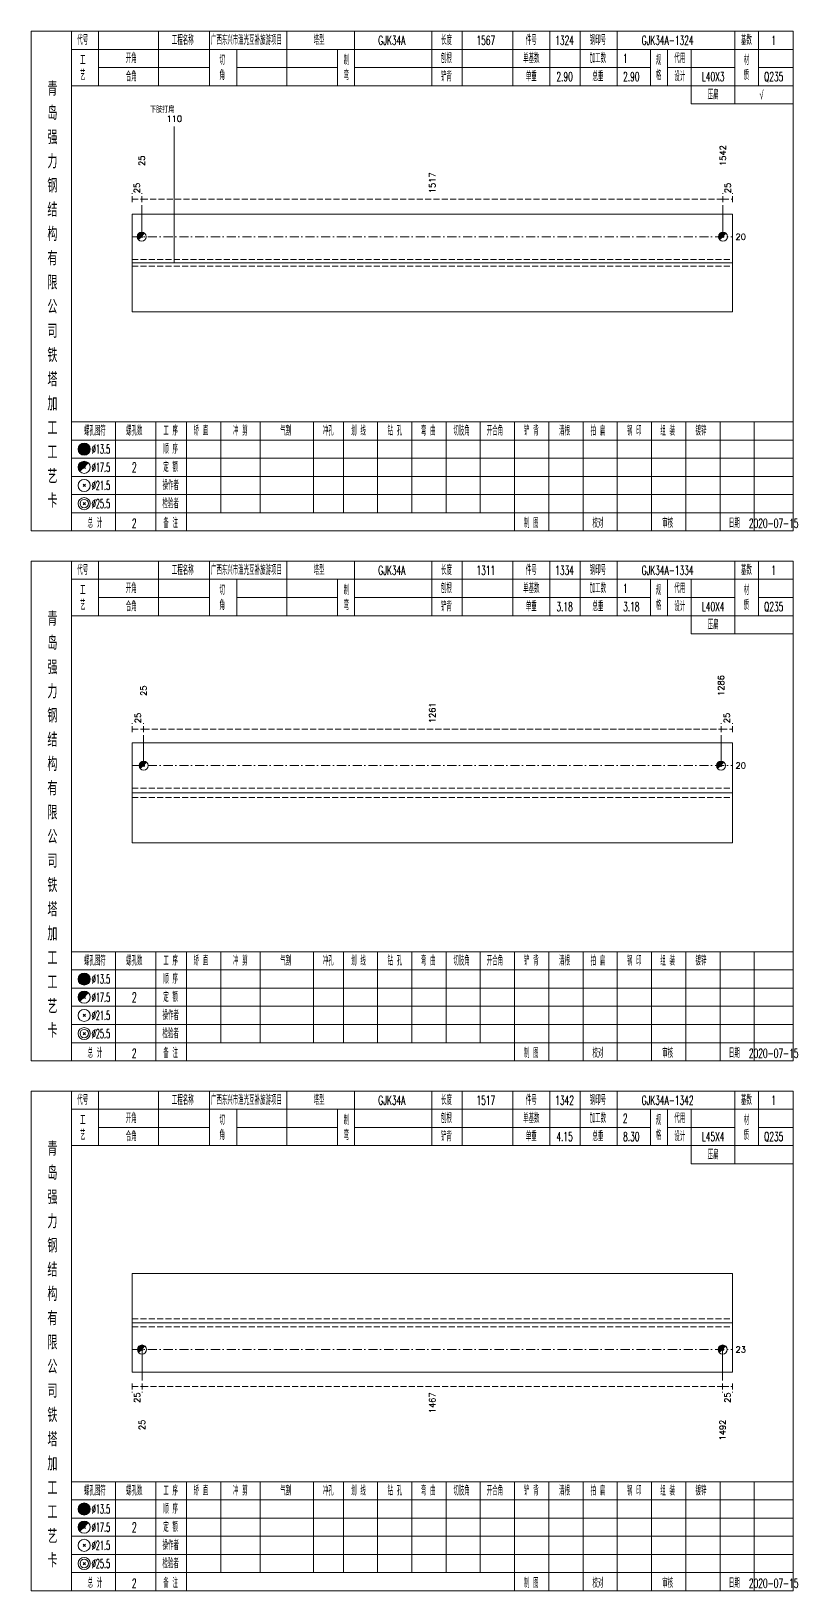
# Model space of a CAD drawing. Extents: x 0 to 2606, y -377 to 6479.
# Drawn here: x 1830 to 2083, y 175 to 690 of the extents above; entities that cross this region are included whole.
import ezdxf
from ezdxf.enums import TextEntityAlignment as Align

# ---------------------------------------------------------------- set-up
doc = ezdxf.new("R2010")
doc.units = 0
doc.header["$MEASUREMENT"] = 0
doc.linetypes.add('一点画线', pattern=[5.2, 3, -1, 0.2, -1])
doc.linetypes.add('虚线', pattern=[2.75, 2, -0.75])
doc.layers.get('0').update_dxf_attribs({"linetype": 'CONTINUOUS', "lineweight": 25})
for name, color, linetype, lineweight in [('1', 7, 'CONTINUOUS', 25), ('2', 7, 'CONTINUOUS', 25), ('4', 7, 'CONTINUOUS', 25)]:
    doc.layers.add(name, color=color, linetype=linetype, lineweight=lineweight)
doc.styles.get("Standard").update_dxf_attribs({"font": 'simplex.shx', "width": 0.7, "height": 3, "bigfont": 'gbhzfs.shx'})

msp = doc.modelspace()

# ---------------------------------------------------------------- linework, layer by layer
at = {"color": 8, "linetype": '虚线', "lineweight": 9}
for p, q in [((1863.1, 633.5), (1863.1, 636.5)), ((1863.1, 634.5), (1866.26, 634.5)), ((1866.26, 633.5), (1866.26, 636.5)), ((1866.26, 633.5), (1866.26, 636.5)), ((1866.26, 634.5), (2058.04, 634.5)), ((2058.04, 633.5), (2058.04, 636.5)), ((2058.04, 633.5), (2058.04, 636.5)), ((2058.04, 634.5), (2061.2, 634.5)), ((2061.2, 633.5), (2061.2, 636.5)), ((1863.1, 458.5), (1863.1, 461.5)), ((1863.1, 459.5), (1866.88, 459.5)), ((1866.88, 458.5), (1866.88, 461.5)), ((1866.88, 458.5), (1866.88, 461.5)), ((1866.88, 459.5), (2057.42, 459.5)), ((2057.42, 458.5), (2057.42, 461.5)), ((2057.42, 458.5), (2057.42, 461.5)), ((2057.42, 459.5), (2061.2, 459.5)), ((2061.2, 458.5), (2061.2, 461.5)), ((1863.1, 243.5), (1863.1, 240.5)), ((1863.1, 242.5), (1866.36, 242.5)), ((1866.36, 243.5), (1866.36, 240.5)), ((1866.36, 243.5), (1866.36, 240.5)), ((1866.36, 242.5), (2057.94, 242.5)), ((2057.94, 243.5), (2057.94, 240.5)), ((2057.94, 243.5), (2057.94, 240.5)), ((2057.94, 242.5), (2061.2, 242.5)), ((2061.2, 243.5), (2061.2, 240.5))]:
    msp.add_line(p, q, dxfattribs=at)
at = {"color": 7, "linetype": 'Continuous', "lineweight": 18}
for p, q in [((1863.1, 629.62), (1863.1, 597.38)), ((1863.1, 629.62), (2061.2, 629.62)), ((2061.2, 629.62), (2061.2, 597.38)), ((1863.1, 613.5), (2061.2, 613.5)), ((1863.1, 455), (1863.1, 422)), ((1863.1, 455), (2061.2, 455)), ((2061.2, 455), (2061.2, 422)), ((1863.1, 438.5), (2061.2, 438.5)), ((1863.1, 279.83), (1863.1, 247.17)), ((1863.1, 279.83), (2061.2, 279.83)), ((2061.2, 279.83), (2061.2, 247.17)), ((1863.1, 263.5), (2061.2, 263.5))]:
    msp.add_line(p, q, dxfattribs=at)
at = {"color": 7, "linetype": 'Continuous', "lineweight": 13}
for p, q in [((1866.26, 622.12), (1866.26, 632.5)), ((2058.04, 622.12), (2058.04, 632.5)), ((1866.88, 447.5), (1866.88, 457.5)), ((2057.42, 447.5), (2057.42, 457.5)), ((1866.36, 254.67), (1866.36, 244.5)), ((2057.94, 254.67), (2057.94, 244.5))]:
    msp.add_line(p, q, dxfattribs=at)
at = {"color": 3, "linetype": '一点画线', "lineweight": 13}
for p, q in [((1863.1, 622.12), (2061.2, 622.12)), ((1863.1, 447.5), (2061.2, 447.5)), ((1863.1, 254.67), (2061.2, 254.67))]:
    msp.add_line(p, q, dxfattribs=at)
at = {"color": 7, "linetype": 'Continuous', "lineweight": 0}
for p, q in [((1865.96, 621.83), (1866.56, 622.42)), ((1865.96, 622.42), (1866.56, 621.83)), ((2057.74, 621.83), (2058.34, 622.42)), ((2057.74, 622.42), (2058.34, 621.83)), ((1866.58, 447.2), (1867.18, 447.8)), ((1866.58, 447.8), (1867.18, 447.2)), ((2057.12, 447.2), (2057.72, 447.8)), ((2057.12, 447.8), (2057.72, 447.2))]:
    msp.add_line(p, q, dxfattribs=at)
at = {"color": 1, "linetype": '虚线', "lineweight": 18}
for p, q in [((1863.1, 614.62), (2061.2, 614.62)), ((1863.1, 612.38), (2061.2, 612.38)), ((1863.1, 440), (2061.2, 440)), ((1863.1, 437), (2061.2, 437)), ((1863.1, 264.83), (2061.2, 264.83)), ((1863.1, 262.17), (2061.2, 262.17))]:
    msp.add_line(p, q, dxfattribs=at)
at = {"color": 7, "linetype": 'Continuous', "lineweight": 13}
for centre in [(1866.26, 622.12), (2058.04, 622.12), (1866.88, 447.5), (2057.42, 447.5)]:
    msp.add_circle(centre, 1.5, dxfattribs=at)
for centre, radius in [((1866.26, 622.12), 1.35), ((1866.26, 622.12), 1.2), ((1866.26, 622.12), 1.05), ((2058.04, 622.12), 1.35), ((2058.04, 622.12), 1.2), ((2058.04, 622.12), 1.05), ((1866.26, 622.12), 0.9), ((1866.26, 622.12), 0.75), ((1866.26, 622.12), 0.6), ((1866.26, 622.12), 0.45), ((1866.26, 622.12), 0.3), ((1866.26, 622.12), 0.15), ((2058.04, 622.12), 0.9), ((2058.04, 622.12), 0.75), ((2058.04, 622.12), 0.6), ((2058.04, 622.12), 0.45), ((2058.04, 622.12), 0.3), ((2058.04, 622.12), 0.15), ((1866.88, 447.5), 1.35), ((1866.88, 447.5), 1.2), ((1866.88, 447.5), 1.05), ((1866.88, 447.5), 0.9), ((1866.88, 447.5), 0.75), ((1866.88, 447.5), 0.6), ((2057.42, 447.5), 1.35), ((2057.42, 447.5), 1.2), ((2057.42, 447.5), 1.05), ((2057.42, 447.5), 0.9), ((2057.42, 447.5), 0.75), ((2057.42, 447.5), 0.6), ((1866.88, 447.5), 0.45), ((1866.88, 447.5), 0.3), ((1866.88, 447.5), 0.15), ((2057.42, 447.5), 0.45), ((2057.42, 447.5), 0.3), ((2057.42, 447.5), 0.15)]:
    msp.add_arc(centre, radius, 45, 225, dxfattribs=at)
at = {"layer": '1', "color": 7, "linetype": 'Continuous', "lineweight": 18}
for p, q in [((1863.1, 597.38), (2061.2, 597.38)), ((1863.1, 422), (2061.2, 422)), ((1863.1, 247.17), (2061.2, 247.17))]:
    msp.add_line(p, q, dxfattribs=at)
at = {"layer": '1', "color": 7, "linetype": 'Continuous', "lineweight": 0}
for p, q in [((1866.06, 254.37), (1866.66, 254.97)), ((1866.06, 254.97), (1866.66, 254.37)), ((2057.64, 254.37), (2058.24, 254.97)), ((2057.64, 254.97), (2058.24, 254.37))]:
    msp.add_line(p, q, dxfattribs=at)
at = {"layer": '1', "color": 7, "linetype": 'Continuous', "lineweight": 13}
for centre in [(1866.36, 254.67), (2057.94, 254.67)]:
    msp.add_circle(centre, 1.5, dxfattribs=at)
for centre, radius in [((1866.36, 254.67), 1.35), ((1866.36, 254.67), 1.2), ((1866.36, 254.67), 1.05), ((1866.36, 254.67), 0.9), ((1866.36, 254.67), 0.75), ((1866.36, 254.67), 0.6), ((1866.36, 254.67), 0.45), ((1866.36, 254.67), 0.3), ((1866.36, 254.67), 0.15), ((2057.94, 254.67), 1.35), ((2057.94, 254.67), 1.2), ((2057.94, 254.67), 1.05), ((2057.94, 254.67), 0.9), ((2057.94, 254.67), 0.75), ((2057.94, 254.67), 0.6), ((2057.94, 254.67), 0.45), ((2057.94, 254.67), 0.3), ((2057.94, 254.67), 0.15)]:
    msp.add_arc(centre, radius, 45, 225, dxfattribs=at)
at = {"layer": '2', "color": 7, "linetype": 'Continuous', "lineweight": 13}
msp.add_line((1877.01, 613.5), (1877.01, 658.5), dxfattribs=at)
at = {"layer": '4', "color": 1, "linetype": 'Continuous', "lineweight": 18}
for p, q in [((1843.1, 525), (1843.1, 690)), ((1852, 672), (1852, 690)), ((1871.8, 672), (1871.8, 690)), ((1888.6, 672), (1888.6, 690)), ((1914.2, 672), (1914.2, 690)), ((1936.5, 672), (1936.5, 690)), ((1962, 672), (1962, 690)), ((1972, 672), (1972, 690)), ((1988.7, 672), (1988.7, 690)), ((2000.9, 672), (2000.9, 690)), ((2010.9, 672), (2010.9, 690)), ((2023.1, 672), (2023.1, 690)), ((2062, 666), (2062, 690)), ((2069.8, 672), (2069.8, 690)), ((1843.1, 684), (2081.2, 684)), ((1897.6, 672), (1897.6, 684)), ((1930.9, 672), (1930.9, 684)), ((2034.2, 672), (2034.2, 684)), ((2039.8, 672), (2039.8, 684)), ((2047.6, 666), (2047.6, 684)), ((1852, 678), (1888.6, 678)), ((1897.6, 678), (1930.9, 678)), ((1936.5, 678), (2034.2, 678)), ((2039.8, 678), (2062, 678)), ((2069.8, 678), (2081.2, 678)), ((1843.1, 672), (2081.2, 672)), ((2047.6, 666), (2081.2, 666)), ((1843.1, 561), (2081.2, 561)), ((1857.6, 525), (1857.6, 561)), ((1870.9, 525), (1870.9, 561)), ((1881, 525), (1881, 561)), ((1892.4, 531), (1892.4, 561)), ((1905.3, 531), (1905.3, 561)), ((1922.9, 531), (1922.9, 561)), ((1932.8, 531), (1932.8, 561)), ((1944.1, 531), (1944.1, 561)), ((1955.4, 531), (1955.4, 561)), ((1966.7, 531), (1966.7, 561)), ((1977.9, 531), (1977.9, 561)), ((1989.3, 531), (1989.3, 561)), ((2000.6, 531), (2000.6, 561)), ((2011.9, 531), (2011.9, 561)), ((2023.2, 531), (2023.2, 561)), ((2034.5, 531), (2034.5, 561)), ((2045.8, 531), (2045.8, 561)), ((2057.1, 531), (2057.1, 561)), ((2068.4, 531), (2068.4, 561)), ((1843.1, 555), (2081.2, 555)), ((1843.1, 549), (2081.2, 549)), ((1843.1, 543), (2081.2, 543)), ((1843.1, 537), (2081.2, 537)), ((1843.1, 531), (2081.2, 531)), ((1989.3, 525), (1989.3, 531)), ((2000.6, 525), (2000.6, 531)), ((2011.9, 525), (2011.9, 531)), ((2023.2, 525), (2023.2, 531)), ((2034.5, 525), (2034.5, 531)), ((2045.8, 525), (2045.8, 531)), ((2057.1, 525), (2057.1, 531)), ((2068.4, 525), (2068.4, 531)), ((1843.1, 350), (1843.1, 515)), ((1852, 497), (1852, 515)), ((1871.8, 497), (1871.8, 515)), ((1888.6, 497), (1888.6, 515)), ((1914.2, 497), (1914.2, 515)), ((1936.5, 497), (1936.5, 515)), ((1962, 497), (1962, 515)), ((1972, 497), (1972, 515)), ((1988.7, 497), (1988.7, 515)), ((2000.9, 497), (2000.9, 515)), ((2010.9, 497), (2010.9, 515)), ((2023.1, 497), (2023.1, 515)), ((2062, 491), (2062, 515)), ((2069.8, 497), (2069.8, 515)), ((1843.1, 509), (2081.2, 509)), ((1897.6, 497), (1897.6, 509)), ((1930.9, 497), (1930.9, 509)), ((2034.2, 497), (2034.2, 509)), ((2039.8, 497), (2039.8, 509)), ((2047.6, 491), (2047.6, 509)), ((1852, 503), (1888.6, 503)), ((1897.6, 503), (1930.9, 503)), ((1936.5, 503), (2034.2, 503)), ((2039.8, 503), (2062, 503)), ((2069.8, 503), (2081.2, 503)), ((1843.1, 497), (2081.2, 497)), ((2047.6, 491), (2081.2, 491)), ((1843.1, 386), (2081.2, 386)), ((1857.6, 350), (1857.6, 386)), ((1870.9, 350), (1870.9, 386)), ((1881, 350), (1881, 386)), ((1892.4, 356), (1892.4, 386)), ((1905.3, 356), (1905.3, 386)), ((1922.9, 356), (1922.9, 386)), ((1932.8, 356), (1932.8, 386)), ((1944.1, 356), (1944.1, 386)), ((1955.4, 356), (1955.4, 386)), ((1966.7, 356), (1966.7, 386)), ((1977.9, 356), (1977.9, 386)), ((1989.3, 356), (1989.3, 386)), ((2000.6, 356), (2000.6, 386)), ((2011.9, 356), (2011.9, 386)), ((2023.2, 356), (2023.2, 386)), ((2034.5, 356), (2034.5, 386)), ((2045.8, 356), (2045.8, 386)), ((2057.1, 356), (2057.1, 386)), ((2068.4, 356), (2068.4, 386)), ((1843.1, 380), (2081.2, 380)), ((1843.1, 374), (2081.2, 374)), ((1843.1, 368), (2081.2, 368)), ((1843.1, 362), (2081.2, 362)), ((1843.1, 356), (2081.2, 356)), ((1989.3, 350), (1989.3, 356)), ((2000.6, 350), (2000.6, 356)), ((2011.9, 350), (2011.9, 356)), ((2023.2, 350), (2023.2, 356)), ((2034.5, 350), (2034.5, 356)), ((2045.8, 350), (2045.8, 356)), ((2057.1, 350), (2057.1, 356)), ((2068.4, 350), (2068.4, 356)), ((1843.1, 175), (1843.1, 340)), ((1852, 322), (1852, 340)), ((1871.8, 322), (1871.8, 340)), ((1888.6, 322), (1888.6, 340)), ((1914.2, 322), (1914.2, 340)), ((1936.5, 322), (1936.5, 340)), ((1962, 322), (1962, 340)), ((1972, 322), (1972, 340)), ((1988.7, 322), (1988.7, 340)), ((2000.9, 322), (2000.9, 340)), ((2010.9, 322), (2010.9, 340)), ((2023.1, 322), (2023.1, 340)), ((2062, 316), (2062, 340)), ((2069.8, 322), (2069.8, 340)), ((1843.1, 334), (2081.2, 334)), ((1897.6, 322), (1897.6, 334)), ((1930.9, 322), (1930.9, 334)), ((2034.2, 322), (2034.2, 334)), ((2039.8, 322), (2039.8, 334)), ((2047.6, 316), (2047.6, 334)), ((1852, 328), (1888.6, 328)), ((1897.6, 328), (1930.9, 328)), ((1936.5, 328), (2034.2, 328)), ((2039.8, 328), (2062, 328)), ((2069.8, 328), (2081.2, 328)), ((1843.1, 322), (2081.2, 322)), ((2047.6, 316), (2081.2, 316)), ((1843.1, 211), (2081.2, 211)), ((1857.6, 175), (1857.6, 211)), ((1870.9, 175), (1870.9, 211)), ((1881, 175), (1881, 211)), ((1892.4, 181), (1892.4, 211)), ((1905.3, 181), (1905.3, 211)), ((1922.9, 181), (1922.9, 211)), ((1932.8, 181), (1932.8, 211)), ((1944.1, 181), (1944.1, 211)), ((1955.4, 181), (1955.4, 211)), ((1966.7, 181), (1966.7, 211)), ((1977.9, 181), (1977.9, 211)), ((1989.3, 181), (1989.3, 211)), ((2000.6, 181), (2000.6, 211)), ((2011.9, 181), (2011.9, 211)), ((2023.2, 181), (2023.2, 211)), ((2034.5, 181), (2034.5, 211)), ((2045.8, 181), (2045.8, 211)), ((2057.1, 181), (2057.1, 211)), ((2068.4, 181), (2068.4, 211)), ((1843.1, 205), (2081.2, 205)), ((1843.1, 199), (2081.2, 199)), ((1843.1, 193), (2081.2, 193)), ((1843.1, 187), (2081.2, 187)), ((1843.1, 181), (2081.2, 181)), ((1989.3, 175), (1989.3, 181)), ((2000.6, 175), (2000.6, 181)), ((2011.9, 175), (2011.9, 181)), ((2023.2, 175), (2023.2, 181)), ((2034.5, 175), (2034.5, 181)), ((2045.8, 175), (2045.8, 181)), ((2057.1, 175), (2057.1, 181)), ((2068.4, 175), (2068.4, 181))]:
    msp.add_line(p, q, dxfattribs=at)
at = {"layer": '4', "color": 7, "linetype": 'Continuous', "lineweight": 13}
for p, q in [((1847.1, 551.8), (1847.5, 552.2)), ((1847.5, 551.8), (1847.1, 552.2)), ((1846.9, 539.6), (1847.7, 540.4)), ((1847.7, 539.6), (1846.9, 540.4)), ((1846.9, 533.6), (1847.7, 534.4)), ((1847.7, 533.6), (1846.9, 534.4)), ((1847.1, 376.8), (1847.5, 377.2)), ((1847.5, 376.8), (1847.1, 377.2)), ((1846.9, 364.6), (1847.7, 365.4)), ((1847.7, 364.6), (1846.9, 365.4)), ((1846.9, 358.6), (1847.7, 359.4)), ((1847.7, 358.6), (1846.9, 359.4)), ((1847.1, 201.8), (1847.5, 202.2)), ((1847.5, 201.8), (1847.1, 202.2)), ((1846.9, 189.6), (1847.7, 190.4)), ((1847.7, 189.6), (1846.9, 190.4)), ((1846.9, 183.6), (1847.7, 184.4)), ((1847.7, 183.6), (1846.9, 184.4))]:
    msp.add_line(p, q, dxfattribs=at)
at = {"layer": '4', "color": 7, "linetype": 'Continuous', "lineweight": 0}
for p, q in [((1846.9, 545.6), (1847.7, 546.4)), ((1846.9, 546.4), (1847.7, 545.6)), ((1846.9, 370.6), (1847.7, 371.4)), ((1846.9, 371.4), (1847.7, 370.6)), ((1846.9, 195.6), (1847.7, 196.4)), ((1846.9, 196.4), (1847.7, 195.6))]:
    msp.add_line(p, q, dxfattribs=at)
at = {"layer": '4', "color": 1, "linetype": 'Continuous', "lineweight": 18}
for points in [[(1829.8, 690), (1829.8, 525), (2081.2, 525), (2081.2, 690)], [(1829.8, 515), (1829.8, 350), (2081.2, 350), (2081.2, 515)], [(1829.8, 340), (1829.8, 175), (2081.2, 175), (2081.2, 340)]]:
    msp.add_lwpolyline(points, close=True, dxfattribs=at)
at = {"layer": '4', "color": 7, "linetype": 'Continuous', "lineweight": 13}
for centre, radius in [((1847.3, 552), 2), ((1847.3, 552), 1.8), ((1847.3, 552), 1.6), ((1847.3, 552), 1.4), ((1847.3, 552), 1.2), ((1847.3, 552), 1), ((1847.3, 552), 0.8), ((1847.3, 552), 0.6), ((1847.3, 552), 0.4), ((1847.3, 552), 0.2), ((1847.3, 546), 2), ((1847.3, 540), 2), ((1847.3, 534), 2), ((1847.3, 534), 1.4), ((1847.3, 377), 2), ((1847.3, 377), 1.8), ((1847.3, 377), 1.6), ((1847.3, 377), 1.4), ((1847.3, 377), 1.2), ((1847.3, 377), 1), ((1847.3, 377), 0.8), ((1847.3, 377), 0.6), ((1847.3, 377), 0.4), ((1847.3, 377), 0.2), ((1847.3, 371), 2), ((1847.3, 365), 2), ((1847.3, 359), 2), ((1847.3, 359), 1.4), ((1847.3, 202), 2), ((1847.3, 202), 1.8), ((1847.3, 202), 1.6), ((1847.3, 202), 1.4), ((1847.3, 202), 1.2), ((1847.3, 202), 1), ((1847.3, 202), 0.8), ((1847.3, 202), 0.6), ((1847.3, 202), 0.4), ((1847.3, 202), 0.2), ((1847.3, 196), 2), ((1847.3, 190), 2), ((1847.3, 184), 2), ((1847.3, 184), 1.4)]:
    msp.add_circle(centre, radius, dxfattribs=at)
for centre, radius in [((1847.3, 546), 1.8), ((1847.3, 546), 1.6), ((1847.3, 546), 1.4), ((1847.3, 546), 1.2), ((1847.3, 546), 1), ((1847.3, 546), 0.8), ((1847.3, 546), 0.6), ((1847.3, 546), 0.4), ((1847.3, 546), 0.2), ((1847.3, 371), 1.8), ((1847.3, 371), 1.6), ((1847.3, 371), 1.4), ((1847.3, 371), 1.2), ((1847.3, 371), 1), ((1847.3, 371), 0.8), ((1847.3, 371), 0.6), ((1847.3, 371), 0.4), ((1847.3, 371), 0.2), ((1847.3, 196), 1.8), ((1847.3, 196), 1.6), ((1847.3, 196), 1.4), ((1847.3, 196), 1.2), ((1847.3, 196), 1), ((1847.3, 196), 0.8), ((1847.3, 196), 0.6), ((1847.3, 196), 0.4), ((1847.3, 196), 0.2)]:
    msp.add_arc(centre, radius, 45, 225, dxfattribs=at)

# ---------------------------------------------------------------- texts
at = {"color": 7, "linetype": 'Continuous', "lineweight": 13}
for s, p in [('1542', (2058.04, 645.5)), ('25', (1866.26, 645.5)), ('1286', (2057.42, 470.5)), ('25', (1866.88, 470.5))]:
    msp.add_text(s, height=2, rotation=90, dxfattribs=at).set_placement(p, align=Align.MIDDLE_LEFT)
at = {"color": 8, "linetype": 'Continuous', "lineweight": 9}
for s, p in [('25', (1864.68, 636.5)), ('1517', (1962.15, 636.5)), ('25', (2059.62, 636.5)), ('25', (1864.99, 461.5)), ('1261', (1962.15, 461.5)), ('25', (2059.31, 461.5))]:
    msp.add_text(s, height=2, rotation=90, dxfattribs=at).set_placement(p, align=Align.MIDDLE_LEFT)
at = {"color": 7, "linetype": 'Continuous', "lineweight": 13}
for s, p in [('20', (2062.2, 622.12)), ('20', (2062.2, 447.5)), ('23', (2062.2, 254.67))]:
    msp.add_text(s, height=2, dxfattribs=at).set_placement(p, align=Align.MIDDLE_LEFT)
at = {"color": 8, "linetype": 'Continuous', "lineweight": 9}
for s, p in [('25', (1864.73, 240.5)), ('1467', (1962.15, 240.5)), ('25', (2059.57, 240.5))]:
    msp.add_text(s, height=2, rotation=90, dxfattribs=at).set_placement(p, align=Align.MIDDLE_RIGHT)
at = {"layer": '1', "color": 7, "linetype": 'Continuous', "lineweight": 13}
for s, p in [('25', (1866.36, 231.5)), ('1492', (2057.94, 231.5))]:
    msp.add_text(s, height=2, rotation=90, dxfattribs=at).set_placement(p, align=Align.MIDDLE_RIGHT)
at = {"layer": '2', "color": 7, "linetype": 'Continuous', "lineweight": 13}
for s, p in [('下肢打扁', (1873.01, 662.5)), ('110', (1877.01, 659.5))]:
    msp.add_text(s, height=2, dxfattribs=at).set_placement(p, align=Align.BOTTOM_CENTER)
at = {"layer": '4', "color": 1, "linetype": 'Continuous', "lineweight": 13}
for s, height, width, p in [('代号', 3, 0.6, (1846.8, 687)), ('工程名称', 3, 0.6, (1879.8, 687)), ('广西东兴市渔光互补旅游项目', 3, 0.6, (1900.8, 687)), ('塔型', 3, 0.6, (1924.8, 687)), ('GJK34A', 3, 0.6, (1948.8, 687)), ('长度', 3, 0.6, (1966.8, 687)), ('1567', 3, 0.6, (1979.8, 687)), ('件号', 3, 0.6, (1994.8, 687)), ('1324', 3, 0.6, (2005.8, 687)), ('钢印号', 3, 0.6, (2016.8, 687)), ('GJK34A-1324', 3, 0.6, (2039.8, 687)), ('基数', 3, 0.6, (2065.8, 687)), ('1', 3, 0.6, (2074.8, 687)), ('工', 3, 0.6, (1846.8, 680.4)), ('开角', 3, 0.6, (1862.8, 681)), ('切', 3, 0.6, (1892.8, 680.4)), ('制', 3, 0.6, (1933.8, 680.4)), ('刨根', 3, 0.6, (1966.8, 681)), ('单基数', 3, 0.6, (1994.8, 681)), ('加工数', 3, 0.6, (2016.8, 681)), ('1', 3, 0.6, (2025.8, 681)), ('规', 3, 0.6, (2036.8, 680.4)), ('代用', 3, 0.6, (2043.8, 681)), ('材', 3, 0.6, (2065.8, 680.4)), ('艺', 3, 0.6, (1846.8, 675.4)), ('合角', 3, 0.6, (1862.8, 675)), ('角', 3, 0.6, (1892.8, 675.4)), ('弯', 3, 0.6, (1933.8, 675.4)), ('铲背', 3, 0.6, (1966.8, 675)), ('单重', 3, 0.6, (1994.8, 675)), ('2.90', 3, 0.6, (2005.8, 675)), ('总重', 3, 0.6, (2016.8, 675)), ('2.90', 3, 0.6, (2027.8, 675)), ('格', 3, 0.6, (2036.8, 675.4)), ('设计', 3, 0.6, (2043.8, 675)), ('L40X3', 3, 0.6, (2054.8, 675)), ('质', 3, 0.6, (2065.8, 675.4)), ('Q235', 3, 0.6, (2074.8, 675)), ('青', 4.6, 0.8, (1836.8, 671)), ('压扁', 3, 0.6, (2054.8, 669)), ('√', 3, 0.6, (2070.8, 669)), ('岛', 4.6, 0.8, (1836.8, 663)), ('强', 4.6, 0.8, (1836.8, 655)), ('力', 4.6, 0.8, (1836.8, 647)), ('钢', 4.6, 0.8, (1836.8, 639)), ('结', 4.6, 0.8, (1836.8, 631)), ('构', 4.6, 0.8, (1836.8, 623)), ('有', 4.6, 0.8, (1836.8, 615)), ('限', 4.6, 0.8, (1836.8, 607)), ('公', 4.6, 0.8, (1836.8, 599)), ('司', 4.6, 0.8, (1836.8, 591)), ('铁', 4.6, 0.8, (1836.8, 583)), ('塔', 4.6, 0.8, (1836.8, 575)), ('加', 4.6, 0.8, (1836.8, 567)), ('工', 4.6, 0.8, (1836.8, 559)), ('螺孔图符', 3, 0.6, (1850.8, 558)), ('螺孔数', 3, 0.6, (1863.8, 558)), ('工 序', 3, 0.6, (1875.8, 558)), ('矫 直', 3, 0.6, (1885.8, 558)), ('冲 剪', 3, 0.6, (1898.8, 558)), ('气割', 3, 0.6, (1913.8, 558)), ('冲孔', 3, 0.6, (1927.8, 558)), ('划 线', 3, 0.6, (1937.8, 558)), ('钻 孔', 3, 0.6, (1949.8, 558)), ('弯 曲', 3, 0.6, (1960.8, 558)), ('切肢角', 3, 0.6, (1971.8, 558)), ('开合角', 3, 0.6, (1982.8, 558)), ('铲 背', 3, 0.6, (1994.8, 558)), ('清根', 3, 0.6, (2005.8, 558)), ('拍 扁', 3, 0.6, (2016.8, 558)), ('钢 印', 3, 0.6, (2028.8, 558)), ('组 装', 3, 0.6, (2039.8, 558)), ('镀锌', 3, 0.6, (2050.8, 558)), ('工', 4.6, 0.8, (1836.8, 551)), ('%%C13.5', 3, 0.5, (1852.8, 552)), ('顺 序', 3, 0.6, (1875.8, 552)), ('%%C17.5', 3, 0.5, (1852.8, 546)), ('2', 3.2, 0.6, (1863.8, 546)), ('定 额', 3, 0.6, (1875.8, 546)), ('艺', 4.6, 0.8, (1836.8, 543)), ('%%C21.5', 3, 0.5, (1852.8, 540)), ('操作者', 3, 0.6, (1875.8, 540)), ('卡', 4.6, 0.8, (1836.8, 535)), ('检验者', 3, 0.6, (1875.8, 534)), ('%%C25.5', 3, 0.5, (1852.8, 534)), ('总 计', 3, 0.6, (1850.8, 527.5)), ('2', 3, 0.6, (1863.8, 527.5)), ('备 注', 3, 0.6, (1875.8, 527.5)), ('制 图', 3, 0.6, (1994.8, 527.5)), ('校对', 3, 0.6, (2016.8, 527.5)), ('审核', 3, 0.6, (2039.8, 527.5)), ('日期', 3, 0.6, (2061.8, 527.5)), ('2020-07-15', 3, 0.6, (2074.8, 527.5)), ('代号', 3, 0.6, (1846.8, 512)), ('工程名称', 3, 0.6, (1879.8, 512)), ('广西东兴市渔光互补旅游项目', 3, 0.6, (1900.8, 512)), ('塔型', 3, 0.6, (1924.8, 512)), ('GJK34A', 3, 0.6, (1948.8, 512)), ('长度', 3, 0.6, (1966.8, 512)), ('1311', 3, 0.6, (1979.8, 512)), ('件号', 3, 0.6, (1994.8, 512)), ('1334', 3, 0.6, (2005.8, 512)), ('钢印号', 3, 0.6, (2016.8, 512)), ('GJK34A-1334', 3, 0.6, (2039.8, 512)), ('基数', 3, 0.6, (2065.8, 512)), ('1', 3, 0.6, (2074.8, 512)), ('工', 3, 0.6, (1846.8, 505.4)), ('开角', 3, 0.6, (1862.8, 506)), ('切', 3, 0.6, (1892.8, 505.4)), ('制', 3, 0.6, (1933.8, 505.4)), ('刨根', 3, 0.6, (1966.8, 506)), ('单基数', 3, 0.6, (1994.8, 506)), ('加工数', 3, 0.6, (2016.8, 506)), ('1', 3, 0.6, (2025.8, 506)), ('规', 3, 0.6, (2036.8, 505.4)), ('代用', 3, 0.6, (2043.8, 506)), ('材', 3, 0.6, (2065.8, 505.4)), ('艺', 3, 0.6, (1846.8, 500.4)), ('合角', 3, 0.6, (1862.8, 500)), ('角', 3, 0.6, (1892.8, 500.4)), ('弯', 3, 0.6, (1933.8, 500.4)), ('铲背', 3, 0.6, (1966.8, 500)), ('单重', 3, 0.6, (1994.8, 500)), ('3.18', 3, 0.6, (2005.8, 500)), ('总重', 3, 0.6, (2016.8, 500)), ('3.18', 3, 0.6, (2027.8, 500)), ('格', 3, 0.6, (2036.8, 500.4)), ('设计', 3, 0.6, (2043.8, 500)), ('L40X4', 3, 0.6, (2054.8, 500)), ('质', 3, 0.6, (2065.8, 500.4)), ('Q235', 3, 0.6, (2074.8, 500)), ('青', 4.6, 0.8, (1836.8, 496)), ('压扁', 3, 0.6, (2054.8, 494)), ('岛', 4.6, 0.8, (1836.8, 488)), ('强', 4.6, 0.8, (1836.8, 480)), ('力', 4.6, 0.8, (1836.8, 472)), ('钢', 4.6, 0.8, (1836.8, 464)), ('结', 4.6, 0.8, (1836.8, 456)), ('构', 4.6, 0.8, (1836.8, 448)), ('有', 4.6, 0.8, (1836.8, 440)), ('限', 4.6, 0.8, (1836.8, 432)), ('公', 4.6, 0.8, (1836.8, 424)), ('司', 4.6, 0.8, (1836.8, 416)), ('铁', 4.6, 0.8, (1836.8, 408)), ('塔', 4.6, 0.8, (1836.8, 400)), ('加', 4.6, 0.8, (1836.8, 392)), ('工', 4.6, 0.8, (1836.8, 384)), ('螺孔图符', 3, 0.6, (1850.8, 383)), ('螺孔数', 3, 0.6, (1863.8, 383)), ('工 序', 3, 0.6, (1875.8, 383)), ('矫 直', 3, 0.6, (1885.8, 383)), ('冲 剪', 3, 0.6, (1898.8, 383)), ('气割', 3, 0.6, (1913.8, 383)), ('冲孔', 3, 0.6, (1927.8, 383)), ('划 线', 3, 0.6, (1937.8, 383)), ('钻 孔', 3, 0.6, (1949.8, 383)), ('弯 曲', 3, 0.6, (1960.8, 383)), ('切肢角', 3, 0.6, (1971.8, 383)), ('开合角', 3, 0.6, (1982.8, 383)), ('铲 背', 3, 0.6, (1994.8, 383)), ('清根', 3, 0.6, (2005.8, 383)), ('拍 扁', 3, 0.6, (2016.8, 383)), ('钢 印', 3, 0.6, (2028.8, 383)), ('组 装', 3, 0.6, (2039.8, 383)), ('镀锌', 3, 0.6, (2050.8, 383)), ('工', 4.6, 0.8, (1836.8, 376)), ('%%C13.5', 3, 0.5, (1852.8, 377)), ('顺 序', 3, 0.6, (1875.8, 377)), ('%%C17.5', 3, 0.5, (1852.8, 371)), ('2', 3.2, 0.6, (1863.8, 371)), ('定 额', 3, 0.6, (1875.8, 371)), ('艺', 4.6, 0.8, (1836.8, 368)), ('%%C21.5', 3, 0.5, (1852.8, 365)), ('操作者', 3, 0.6, (1875.8, 365)), ('卡', 4.6, 0.8, (1836.8, 360)), ('%%C25.5', 3, 0.5, (1852.8, 359)), ('检验者', 3, 0.6, (1875.8, 359)), ('总 计', 3, 0.6, (1850.8, 352.5)), ('2', 3, 0.6, (1863.8, 352.5)), ('备 注', 3, 0.6, (1875.8, 352.5)), ('制 图', 3, 0.6, (1994.8, 352.5)), ('校对', 3, 0.6, (2016.8, 352.5)), ('审核', 3, 0.6, (2039.8, 352.5)), ('日期', 3, 0.6, (2061.8, 352.5)), ('2020-07-15', 3, 0.6, (2074.8, 352.5)), ('代号', 3, 0.6, (1846.8, 337)), ('工程名称', 3, 0.6, (1879.8, 337)), ('广西东兴市渔光互补旅游项目', 3, 0.6, (1900.8, 337)), ('塔型', 3, 0.6, (1924.8, 337)), ('GJK34A', 3, 0.6, (1948.8, 337)), ('长度', 3, 0.6, (1966.8, 337)), ('1517', 3, 0.6, (1979.8, 337)), ('件号', 3, 0.6, (1994.8, 337)), ('1342', 3, 0.6, (2005.8, 337)), ('钢印号', 3, 0.6, (2016.8, 337)), ('GJK34A-1342', 3, 0.6, (2039.8, 337)), ('基数', 3, 0.6, (2065.8, 337)), ('1', 3, 0.6, (2074.8, 337)), ('工', 3, 0.6, (1846.8, 330.4)), ('开角', 3, 0.6, (1862.8, 331)), ('切', 3, 0.6, (1892.8, 330.4)), ('制', 3, 0.6, (1933.8, 330.4)), ('刨根', 3, 0.6, (1966.8, 331)), ('单基数', 3, 0.6, (1994.8, 331)), ('加工数', 3, 0.6, (2016.8, 331)), ('2', 3, 0.6, (2025.8, 331)), ('规', 3, 0.6, (2036.8, 330.4)), ('代用', 3, 0.6, (2043.8, 331)), ('材', 3, 0.6, (2065.8, 330.4)), ('艺', 3, 0.6, (1846.8, 325.4)), ('合角', 3, 0.6, (1862.8, 325)), ('角', 3, 0.6, (1892.8, 325.4)), ('弯', 3, 0.6, (1933.8, 325.4)), ('铲背', 3, 0.6, (1966.8, 325)), ('单重', 3, 0.6, (1994.8, 325)), ('4.15', 3, 0.6, (2005.8, 325)), ('总重', 3, 0.6, (2016.8, 325)), ('8.30', 3, 0.6, (2027.8, 325)), ('格', 3, 0.6, (2036.8, 325.4)), ('设计', 3, 0.6, (2043.8, 325)), ('L45X4', 3, 0.6, (2054.8, 325)), ('质', 3, 0.6, (2065.8, 325.4)), ('Q235', 3, 0.6, (2074.8, 325)), ('青', 4.6, 0.8, (1836.8, 321)), ('压扁', 3, 0.6, (2054.8, 319)), ('岛', 4.6, 0.8, (1836.8, 313)), ('强', 4.6, 0.8, (1836.8, 305)), ('力', 4.6, 0.8, (1836.8, 297)), ('钢', 4.6, 0.8, (1836.8, 289)), ('结', 4.6, 0.8, (1836.8, 281)), ('构', 4.6, 0.8, (1836.8, 273)), ('有', 4.6, 0.8, (1836.8, 265)), ('限', 4.6, 0.8, (1836.8, 257)), ('公', 4.6, 0.8, (1836.8, 249)), ('司', 4.6, 0.8, (1836.8, 241)), ('铁', 4.6, 0.8, (1836.8, 233)), ('塔', 4.6, 0.8, (1836.8, 225)), ('加', 4.6, 0.8, (1836.8, 217)), ('工', 4.6, 0.8, (1836.8, 209)), ('螺孔图符', 3, 0.6, (1850.8, 208)), ('螺孔数', 3, 0.6, (1863.8, 208)), ('工 序', 3, 0.6, (1875.8, 208)), ('矫 直', 3, 0.6, (1885.8, 208)), ('冲 剪', 3, 0.6, (1898.8, 208)), ('气割', 3, 0.6, (1913.8, 208)), ('冲孔', 3, 0.6, (1927.8, 208)), ('划 线', 3, 0.6, (1937.8, 208)), ('钻 孔', 3, 0.6, (1949.8, 208)), ('弯 曲', 3, 0.6, (1960.8, 208)), ('切肢角', 3, 0.6, (1971.8, 208)), ('开合角', 3, 0.6, (1982.8, 208)), ('铲 背', 3, 0.6, (1994.8, 208)), ('清根', 3, 0.6, (2005.8, 208)), ('拍 扁', 3, 0.6, (2016.8, 208)), ('钢 印', 3, 0.6, (2028.8, 208)), ('组 装', 3, 0.6, (2039.8, 208)), ('镀锌', 3, 0.6, (2050.8, 208)), ('工', 4.6, 0.8, (1836.8, 201)), ('%%C13.5', 3, 0.5, (1852.8, 202)), ('顺 序', 3, 0.6, (1875.8, 202)), ('艺', 4.6, 0.8, (1836.8, 193)), ('%%C17.5', 3, 0.5, (1852.8, 196)), ('2', 3.2, 0.6, (1863.8, 196)), ('定 额', 3, 0.6, (1875.8, 196)), ('%%C21.5', 3, 0.5, (1852.8, 190)), ('操作者', 3, 0.6, (1875.8, 190)), ('卡', 4.6, 0.8, (1836.8, 185)), ('%%C25.5', 3, 0.5, (1852.8, 184)), ('检验者', 3, 0.6, (1875.8, 184)), ('总 计', 3, 0.6, (1850.8, 177.5)), ('2', 3, 0.6, (1863.8, 177.5)), ('备 注', 3, 0.6, (1875.8, 177.5)), ('制 图', 3, 0.6, (1994.8, 177.5)), ('校对', 3, 0.6, (2016.8, 177.5)), ('审核', 3, 0.6, (2039.8, 177.5)), ('日期', 3, 0.6, (2061.8, 177.5)), ('2020-07-15', 3, 0.6, (2074.8, 177.5))]:
    msp.add_text(s, height=height, dxfattribs=dict(at, width=width)).set_placement(p, align=Align.MIDDLE_CENTER)

doc.saveas('drawing.dxf')
